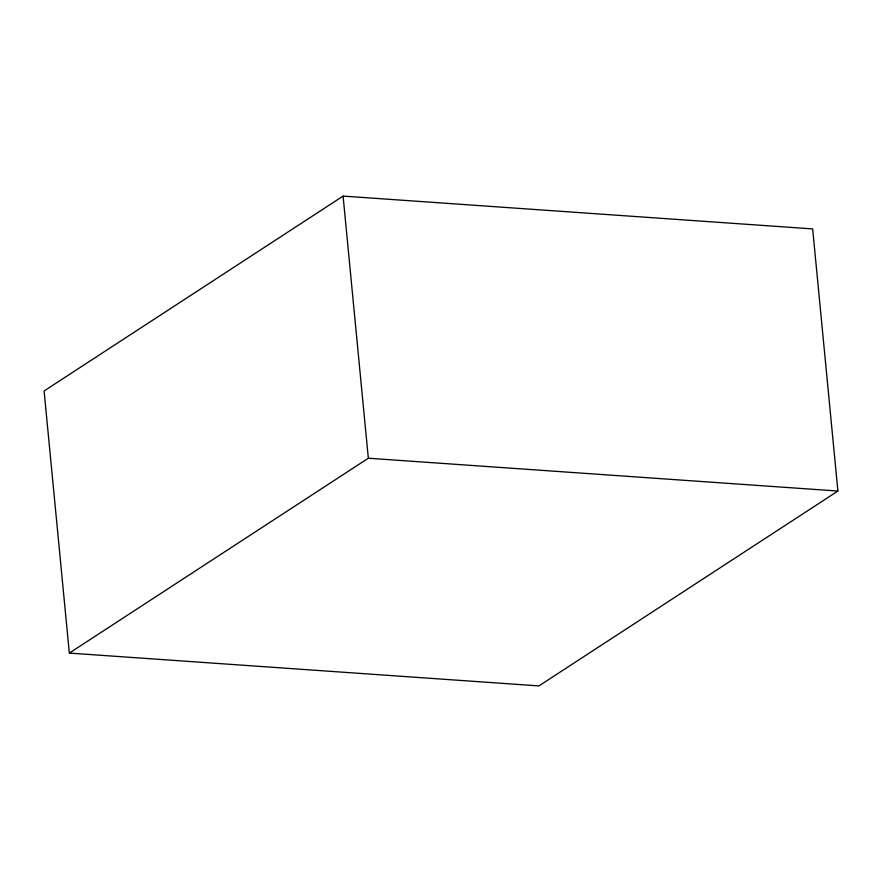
<?xml version="1.0" encoding="UTF-8"?>
<svg xmlns="http://www.w3.org/2000/svg" width="882" height="882" viewBox="0 0 882 882"><rect width="100%" height="100%" fill="white"/><g stroke="black" fill="none" stroke-linecap="round" stroke-linejoin="round"><path stroke-width="1.32" d="M343.087 196.091L44.1 390.958L69.336 653.088L538.913 685.909L837.9 491.042L812.664 228.912L343.087 196.091L368.334 458.221L69.336 653.088M368.334 458.221L837.9 491.042"/></g></svg>
